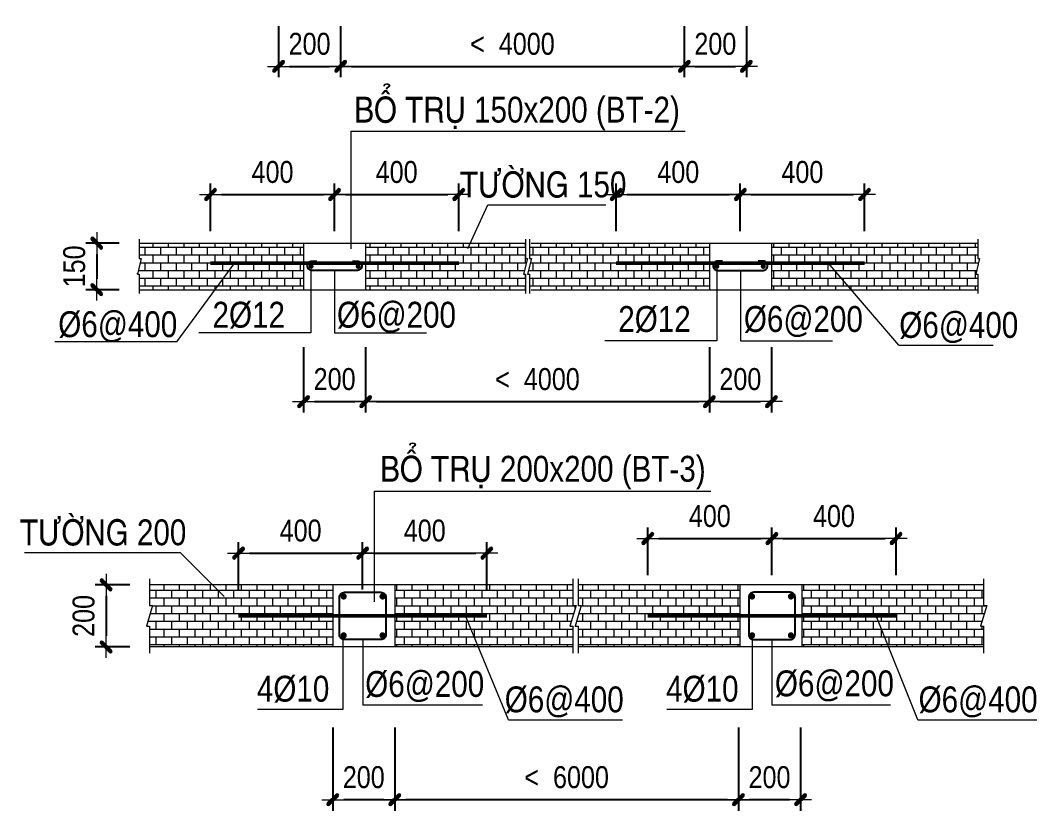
# Model space of a CAD drawing. Header units: millimetres. Extents: x -88960 to 836140, y 175458 to 320791.
# Drawn here: x 13017 to 22281, y 205702 to 212905 of the extents above; entities that cross this region are included whole.
import ezdxf
from ezdxf.enums import TextEntityAlignment as Align

# ---------------------------------------------------------------- set-up
doc = ezdxf.new("R2010")
doc.units = ezdxf.units.MM
doc.header["$LTSCALE"] = 1000
doc.layers.get('DEFPOINTS').update_dxf_attribs({"linetype": 'CONTINUOUS'})
for name, color, linetype, lineweight in [('CDAI', 6, 'CONTINUOUS', 25), ('CHUNHO', 1, 'CONTINUOUS', 13), ('CTHEP', 4, 'CONTINUOUS', 50), ('DBAO', 2, 'CONTINUOUS', 13), ('DGIONG', 4, 'CONTINUOUS', 13), ('HATCH', 253, 'CONTINUOUS', 5), ('KTH', 154, 'CONTINUOUS', 15), ('STICK', 1, 'CONTINUOUS', 9)]:
    doc.layers.add(name, color=color, linetype=linetype, lineweight=lineweight)
doc.styles.add('Star-HelCon', font='VHELVCN_0.TTF')
doc.styles.add('TTP-HelCon', font='VHELVCN_0.TTF')
doc.dimstyles.new('Star-100', dxfattribs={"dimscale": 100, "dimtxt": 2, "dimasz": 1, "dimexe": 1, "dimexo": 0.0625, "dimgap": 0.09, "dimtad": 0, "dimtoh": 1, "dimdec": 4, "dimrnd": 1, "dimdsep": 46, "dimtxsty": 'Star-HelCon', "dimblk": 'Stick', "dimcen": 0.09, "dimdle": 1.5, "dimclrd": 256, "dimclre": 256, "dimclrt": 7, "dimadec": 0, "dimazin": 0, "dimtfac": 1, "dimtdec": 4, "dimtix": 1, "dimtmove": 0, "dimatfit": 3, "dimfxl": 0.18, "dimtvp": 1, "dimtolj": 1, "dimtzin": 0, "dimarcsym": 2})
pattern_1 = [(0, (-20182.155, 192719.26), (0, 70.716), []), (90, (-20182.16, 192719.26), (-141.432, 9e-15), [70.716, -70.716]), (90, (-20111.44, 192719.26), (-141.432, 9e-15), [-70.716, 70.716])]

# ---------------------------------------------------------------- blocks, each defined once
blk = doc.blocks.new('Stick')
at = {"layer": 'STICK'}
h = blk.add_hatch(color=256, dxfattribs=at)
edge = h.paths.add_edge_path()
edge.add_line((0.3, 0.5), (-0.5, -0.3))
edge.add_arc((-0.4, -0.4), 0.141, 135, 315)
edge.add_line((-0.3, -0.5), (0.5, 0.3))
edge.add_arc((0.4, 0.4), 0.141, 315, 495)
blk.add_line((1, 0), (-1, 0), dxfattribs=at)
blk.add_lwpolyline([(0.3, 0.5), (-0.5, -0.3, 1), (-0.3, -0.5), (0.5, 0.3, 1), (0.3, 0.5, 1)], format="xyb", dxfattribs=at)
blk = doc.blocks.new('*D753')
at = {"layer": 'DEFPOINTS', "color": 0, "transparency": 16777216}
for p in [(19563.3, 206467.2), (20129, 206467.2), (19563.3, 205801.8)]:
    blk.add_point(p, dxfattribs=at)
at = {"layer": 'KTH', "lineweight": -2, "transparency": 16777216}
for p, q in [((19563.3, 206461), (19563.3, 205701.8)), ((20129, 206461), (20129, 205701.8)), ((20029, 205801.8), (19663.3, 205801.8))]:
    blk.add_line(p, q, dxfattribs=at)
at = {"layer": 'KTH', "lineweight": -2, "transparency": 16777216, "xscale": 100, "yscale": 100, "zscale": 100, "rotation": 180}
blk.add_blockref('Stick', (19563.3, 205801.8), dxfattribs=at)
at = {"layer": 'KTH', "lineweight": -2, "transparency": 16777216, "xscale": 100, "yscale": 100, "zscale": 100}
blk.add_blockref('Stick', (20129, 205801.8), dxfattribs=at)
at = {"layer": 'KTH', "color": 7, "transparency": 16777216, "insert": (19846.2, 206006.1), "char_height": 200, "attachment_point": 5, "style": 'Star-HelCon'}
blk.add_mtext('\\A1;200', dxfattribs=at)
blk = doc.blocks.new('*D754')
at = {"layer": 'DEFPOINTS', "color": 0, "transparency": 16777216}
for p in [(16430.5, 206467.2), (19563.3, 206467.2), (16430.5, 205801.8)]:
    blk.add_point(p, dxfattribs=at)
at = {"layer": 'KTH', "lineweight": -2, "transparency": 16777216}
for p, q in [((16430.5, 206461), (16430.5, 205701.8)), ((19563.3, 206461), (19563.3, 205701.8)), ((19463.3, 205801.8), (16530.5, 205801.8))]:
    blk.add_line(p, q, dxfattribs=at)
at = {"layer": 'KTH', "lineweight": -2, "transparency": 16777216, "xscale": 100, "yscale": 100, "zscale": 100, "rotation": 180}
blk.add_blockref('Stick', (16430.5, 205801.8), dxfattribs=at)
at = {"layer": 'KTH', "lineweight": -2, "transparency": 16777216, "xscale": 100, "yscale": 100, "zscale": 100}
blk.add_blockref('Stick', (19563.3, 205801.8), dxfattribs=at)
at = {"layer": 'KTH', "color": 7, "transparency": 16777216, "insert": (17996.9, 206006.1), "char_height": 200, "attachment_point": 5, "style": 'Star-HelCon'}
blk.add_mtext('\\A1;<  6000', dxfattribs=at)
blk = doc.blocks.new('*D755')
at = {"layer": 'DEFPOINTS', "color": 0, "transparency": 16777216}
for p in [(15864.8, 206467.2), (16430.5, 206467.2), (15864.8, 205801.8)]:
    blk.add_point(p, dxfattribs=at)
at = {"layer": 'KTH', "lineweight": -2, "transparency": 16777216}
for p, q in [((15864.8, 206461), (15864.8, 205701.8)), ((16430.5, 206461), (16430.5, 205701.8)), ((16330.5, 205801.8), (15964.8, 205801.8))]:
    blk.add_line(p, q, dxfattribs=at)
at = {"layer": 'KTH', "lineweight": -2, "transparency": 16777216, "xscale": 100, "yscale": 100, "zscale": 100, "rotation": 180}
blk.add_blockref('Stick', (15864.8, 205801.8), dxfattribs=at)
at = {"layer": 'KTH', "lineweight": -2, "transparency": 16777216, "xscale": 100, "yscale": 100, "zscale": 100}
blk.add_blockref('Stick', (16430.5, 205801.8), dxfattribs=at)
at = {"layer": 'KTH', "color": 7, "transparency": 16777216, "insert": (16147.6, 206006.1), "char_height": 200, "attachment_point": 5, "style": 'Star-HelCon'}
blk.add_mtext('\\A1;200', dxfattribs=at)
blk = doc.blocks.new('*D756')
at = {"layer": 'DEFPOINTS', "color": 0, "transparency": 16777216}
for p in [(14022.2, 207759.8), (13798.7, 207194.1), (14022.2, 207194.1)]:
    blk.add_point(p, dxfattribs=at)
at = {"layer": 'KTH', "lineweight": -2, "transparency": 16777216}
for p, q in [((14015.9, 207759.8), (13698.7, 207759.8)), ((13798.7, 207659.8), (13798.7, 207294.1)), ((14015.9, 207194.1), (13698.7, 207194.1))]:
    blk.add_line(p, q, dxfattribs=at)
at = {"layer": 'KTH', "lineweight": -2, "transparency": 16777216, "xscale": 100, "yscale": 100, "zscale": 100}
for p, rotation in [((13798.7, 207759.8), 90), ((13798.7, 207194.1), 270)]:
    blk.add_blockref('Stick', p, dxfattribs=dict(at, rotation=rotation))
at = {"layer": 'KTH', "color": 7, "transparency": 16777216, "insert": (13594.4, 207476.9), "char_height": 200, "attachment_point": 5, "rotation": 90, "style": 'Star-HelCon'}
blk.add_mtext('\\A1;200', dxfattribs=at)
blk = doc.blocks.new('*D757')
at = {"layer": 'DEFPOINTS', "color": 0, "transparency": 16777216}
for p in [(16137.6, 208049.4), (15006.7, 207710), (16137.6, 207710)]:
    blk.add_point(p, dxfattribs=at)
at = {"layer": 'KTH', "lineweight": -2, "transparency": 16777216}
for p, q in [((15006.7, 207716.2), (15006.7, 208149.4)), ((16137.6, 207716.2), (16137.6, 208149.4)), ((15106.7, 208049.4), (16037.6, 208049.4))]:
    blk.add_line(p, q, dxfattribs=at)
at = {"layer": 'KTH', "lineweight": -2, "transparency": 16777216, "xscale": 100, "yscale": 100, "zscale": 100, "rotation": 180}
blk.add_blockref('Stick', (15006.7, 208049.4), dxfattribs=at)
at = {"layer": 'KTH', "lineweight": -2, "transparency": 16777216, "xscale": 100, "yscale": 100, "zscale": 100}
blk.add_blockref('Stick', (16137.6, 208049.4), dxfattribs=at)
at = {"layer": 'KTH', "color": 7, "transparency": 16777216, "insert": (15572.1, 208253.7), "char_height": 200, "attachment_point": 5, "style": 'Star-HelCon'}
blk.add_mtext('\\A1;400', dxfattribs=at)
blk = doc.blocks.new('*D758')
at = {"layer": 'DEFPOINTS', "color": 0, "transparency": 16777216}
for p in [(17269.6, 208049.4), (16137.6, 207710), (17269.6, 207710)]:
    blk.add_point(p, dxfattribs=at)
at = {"layer": 'KTH', "lineweight": -2, "transparency": 16777216}
for p, q in [((16137.6, 207716.2), (16137.6, 208149.4)), ((17269.6, 207716.2), (17269.6, 208149.4)), ((16237.6, 208049.4), (17169.6, 208049.4))]:
    blk.add_line(p, q, dxfattribs=at)
at = {"layer": 'KTH', "lineweight": -2, "transparency": 16777216, "xscale": 100, "yscale": 100, "zscale": 100, "rotation": 180}
blk.add_blockref('Stick', (16137.6, 208049.4), dxfattribs=at)
at = {"layer": 'KTH', "lineweight": -2, "transparency": 16777216, "xscale": 100, "yscale": 100, "zscale": 100}
blk.add_blockref('Stick', (17269.6, 208049.4), dxfattribs=at)
at = {"layer": 'KTH', "color": 7, "transparency": 16777216, "insert": (16703.6, 208253.7), "char_height": 200, "attachment_point": 5, "style": 'Star-HelCon'}
blk.add_mtext('\\A1;400', dxfattribs=at)
blk = doc.blocks.new('*D759')
at = {"layer": 'DEFPOINTS', "color": 0, "transparency": 16777216}
for p in [(19867.6, 208182), (18736.7, 207842.5), (19867.6, 207842.5)]:
    blk.add_point(p, dxfattribs=at)
at = {"layer": 'KTH', "lineweight": -2, "transparency": 16777216}
for p, q in [((18736.7, 207848.8), (18736.7, 208282)), ((19867.6, 207848.8), (19867.6, 208282)), ((18836.7, 208182), (19767.6, 208182))]:
    blk.add_line(p, q, dxfattribs=at)
at = {"layer": 'KTH', "lineweight": -2, "transparency": 16777216, "xscale": 100, "yscale": 100, "zscale": 100, "rotation": 180}
blk.add_blockref('Stick', (18736.7, 208182), dxfattribs=at)
at = {"layer": 'KTH', "lineweight": -2, "transparency": 16777216, "xscale": 100, "yscale": 100, "zscale": 100}
blk.add_blockref('Stick', (19867.6, 208182), dxfattribs=at)
at = {"layer": 'KTH', "color": 7, "transparency": 16777216, "insert": (19302.2, 208386.2), "char_height": 200, "attachment_point": 5, "style": 'Star-HelCon'}
blk.add_mtext('\\A1;400', dxfattribs=at)
blk = doc.blocks.new('*D760')
at = {"layer": 'DEFPOINTS', "color": 0, "transparency": 16777216}
for p in [(20999.6, 208182), (19867.6, 207842.5), (20999.6, 207842.5)]:
    blk.add_point(p, dxfattribs=at)
at = {"layer": 'KTH', "lineweight": -2, "transparency": 16777216}
for p, q in [((19867.6, 207848.8), (19867.6, 208282)), ((20999.6, 207848.8), (20999.6, 208282)), ((19967.6, 208182), (20899.6, 208182))]:
    blk.add_line(p, q, dxfattribs=at)
at = {"layer": 'KTH', "lineweight": -2, "transparency": 16777216, "xscale": 100, "yscale": 100, "zscale": 100, "rotation": 180}
blk.add_blockref('Stick', (19867.6, 208182), dxfattribs=at)
at = {"layer": 'KTH', "lineweight": -2, "transparency": 16777216, "xscale": 100, "yscale": 100, "zscale": 100}
blk.add_blockref('Stick', (20999.6, 208182), dxfattribs=at)
at = {"layer": 'KTH', "color": 7, "transparency": 16777216, "insert": (20433.6, 208386.2), "char_height": 200, "attachment_point": 5, "style": 'Star-HelCon'}
blk.add_mtext('\\A1;400', dxfattribs=at)
blk = doc.blocks.new('*D761')
at = {"layer": 'DEFPOINTS', "color": 0, "transparency": 16777216}
for p in [(15371, 212859.9), (15936.7, 212859.9), (15936.7, 212485.8)]:
    blk.add_point(p, dxfattribs=at)
at = {"layer": 'KTH', "lineweight": -2, "transparency": 16777216}
for p, q in [((15371, 212853.6), (15371, 212385.8)), ((15936.7, 212853.6), (15936.7, 212385.8)), ((15471, 212485.8), (15836.7, 212485.8))]:
    blk.add_line(p, q, dxfattribs=at)
at = {"layer": 'KTH', "lineweight": -2, "transparency": 16777216, "xscale": 100, "yscale": 100, "zscale": 100, "rotation": 180}
blk.add_blockref('Stick', (15371, 212485.8), dxfattribs=at)
at = {"layer": 'KTH', "lineweight": -2, "transparency": 16777216, "xscale": 100, "yscale": 100, "zscale": 100}
blk.add_blockref('Stick', (15936.7, 212485.8), dxfattribs=at)
at = {"layer": 'KTH', "color": 7, "transparency": 16777216, "insert": (15653.8, 212690.1), "char_height": 200, "attachment_point": 5, "style": 'Star-HelCon'}
blk.add_mtext('\\A1;200', dxfattribs=at)
blk = doc.blocks.new('*D762')
at = {"layer": 'DEFPOINTS', "color": 0, "transparency": 16777216}
for p in [(15936.7, 212859.9), (19069.5, 212859.9), (19069.5, 212485.8)]:
    blk.add_point(p, dxfattribs=at)
at = {"layer": 'KTH', "lineweight": -2, "transparency": 16777216}
for p, q in [((15936.7, 212853.6), (15936.7, 212385.8)), ((19069.5, 212853.6), (19069.5, 212385.8)), ((16036.7, 212485.8), (18969.5, 212485.8))]:
    blk.add_line(p, q, dxfattribs=at)
at = {"layer": 'KTH', "lineweight": -2, "transparency": 16777216, "xscale": 100, "yscale": 100, "zscale": 100, "rotation": 180}
blk.add_blockref('Stick', (15936.7, 212485.8), dxfattribs=at)
at = {"layer": 'KTH', "lineweight": -2, "transparency": 16777216, "xscale": 100, "yscale": 100, "zscale": 100}
blk.add_blockref('Stick', (19069.5, 212485.8), dxfattribs=at)
at = {"layer": 'KTH', "color": 7, "transparency": 16777216, "insert": (17503.1, 212690.1), "char_height": 200, "attachment_point": 5, "style": 'Star-HelCon'}
blk.add_mtext('\\A1;<  4000', dxfattribs=at)
blk = doc.blocks.new('*D763')
at = {"layer": 'DEFPOINTS', "color": 0, "transparency": 16777216}
for p in [(19069.5, 212859.9), (19635.2, 212859.9), (19635.2, 212485.8)]:
    blk.add_point(p, dxfattribs=at)
at = {"layer": 'KTH', "lineweight": -2, "transparency": 16777216}
for p, q in [((19069.5, 212853.6), (19069.5, 212385.8)), ((19635.2, 212853.6), (19635.2, 212385.8)), ((19169.5, 212485.8), (19535.2, 212485.8))]:
    blk.add_line(p, q, dxfattribs=at)
at = {"layer": 'KTH', "lineweight": -2, "transparency": 16777216, "xscale": 100, "yscale": 100, "zscale": 100, "rotation": 180}
blk.add_blockref('Stick', (19069.5, 212485.8), dxfattribs=at)
at = {"layer": 'KTH', "lineweight": -2, "transparency": 16777216, "xscale": 100, "yscale": 100, "zscale": 100}
blk.add_blockref('Stick', (19635.2, 212485.8), dxfattribs=at)
at = {"layer": 'KTH', "color": 7, "transparency": 16777216, "insert": (19352.4, 212690.1), "char_height": 200, "attachment_point": 5, "style": 'Star-HelCon'}
blk.add_mtext('\\A1;200', dxfattribs=at)
blk = doc.blocks.new('*D769')
at = {"layer": 'DEFPOINTS', "color": 0, "transparency": 16777216}
for p in [(15599.2, 209933.8), (16164.9, 209933.8), (16164.9, 209429.9)]:
    blk.add_point(p, dxfattribs=at)
at = {"layer": 'KTH', "lineweight": -2, "transparency": 16777216}
for p, q in [((15599.2, 209927.5), (15599.2, 209329.9)), ((16164.9, 209927.5), (16164.9, 209329.9)), ((15699.2, 209429.9), (16064.9, 209429.9))]:
    blk.add_line(p, q, dxfattribs=at)
at = {"layer": 'KTH', "lineweight": -2, "transparency": 16777216, "xscale": 100, "yscale": 100, "zscale": 100, "rotation": 180}
blk.add_blockref('Stick', (15599.2, 209429.9), dxfattribs=at)
at = {"layer": 'KTH', "lineweight": -2, "transparency": 16777216, "xscale": 100, "yscale": 100, "zscale": 100}
blk.add_blockref('Stick', (16164.9, 209429.9), dxfattribs=at)
at = {"layer": 'KTH', "color": 7, "transparency": 16777216, "insert": (15882.1, 209634.2), "char_height": 200, "attachment_point": 5, "style": 'Star-HelCon'}
blk.add_mtext('\\A1;200', dxfattribs=at)
blk = doc.blocks.new('*D770')
at = {"layer": 'DEFPOINTS', "color": 0, "transparency": 16777216}
for p in [(16164.9, 209933.8), (19297.7, 209933.8), (19297.7, 209429.9)]:
    blk.add_point(p, dxfattribs=at)
at = {"layer": 'KTH', "lineweight": -2, "transparency": 16777216}
for p, q in [((16164.9, 209927.5), (16164.9, 209329.9)), ((19297.7, 209927.5), (19297.7, 209329.9)), ((16264.9, 209429.9), (19197.7, 209429.9))]:
    blk.add_line(p, q, dxfattribs=at)
at = {"layer": 'KTH', "lineweight": -2, "transparency": 16777216, "xscale": 100, "yscale": 100, "zscale": 100, "rotation": 180}
blk.add_blockref('Stick', (16164.9, 209429.9), dxfattribs=at)
at = {"layer": 'KTH', "lineweight": -2, "transparency": 16777216, "xscale": 100, "yscale": 100, "zscale": 100}
blk.add_blockref('Stick', (19297.7, 209429.9), dxfattribs=at)
at = {"layer": 'KTH', "color": 7, "transparency": 16777216, "insert": (17731.3, 209634.2), "char_height": 200, "attachment_point": 5, "style": 'Star-HelCon'}
blk.add_mtext('\\A1;<  4000', dxfattribs=at)
blk = doc.blocks.new('*D771')
at = {"layer": 'DEFPOINTS', "color": 0, "transparency": 16777216}
for p in [(19297.7, 209933.8), (19863.5, 209933.8), (19863.5, 209429.9)]:
    blk.add_point(p, dxfattribs=at)
at = {"layer": 'KTH', "lineweight": -2, "transparency": 16777216}
for p, q in [((19297.7, 209927.5), (19297.7, 209329.9)), ((19863.5, 209927.5), (19863.5, 209329.9)), ((19397.7, 209429.9), (19763.5, 209429.9))]:
    blk.add_line(p, q, dxfattribs=at)
at = {"layer": 'KTH', "lineweight": -2, "transparency": 16777216, "xscale": 100, "yscale": 100, "zscale": 100, "rotation": 180}
blk.add_blockref('Stick', (19297.7, 209429.9), dxfattribs=at)
at = {"layer": 'KTH', "lineweight": -2, "transparency": 16777216, "xscale": 100, "yscale": 100, "zscale": 100}
blk.add_blockref('Stick', (19863.5, 209429.9), dxfattribs=at)
at = {"layer": 'KTH', "color": 7, "transparency": 16777216, "insert": (19580.6, 209634.2), "char_height": 200, "attachment_point": 5, "style": 'Star-HelCon'}
blk.add_mtext('\\A1;200', dxfattribs=at)
blk = doc.blocks.new('*D772')
at = {"layer": 'DEFPOINTS', "color": 0, "transparency": 16777216}
for p in [(15881.5, 211317.6), (14750.6, 210978.2), (15881.5, 210978.2)]:
    blk.add_point(p, dxfattribs=at)
at = {"layer": 'KTH', "lineweight": -2, "transparency": 16777216}
for p, q in [((14750.6, 210984.4), (14750.6, 211417.6)), ((15881.5, 210984.4), (15881.5, 211417.6)), ((14850.6, 211317.6), (15781.5, 211317.6))]:
    blk.add_line(p, q, dxfattribs=at)
at = {"layer": 'KTH', "lineweight": -2, "transparency": 16777216, "xscale": 100, "yscale": 100, "zscale": 100, "rotation": 180}
blk.add_blockref('Stick', (14750.6, 211317.6), dxfattribs=at)
at = {"layer": 'KTH', "lineweight": -2, "transparency": 16777216, "xscale": 100, "yscale": 100, "zscale": 100}
blk.add_blockref('Stick', (15881.5, 211317.6), dxfattribs=at)
at = {"layer": 'KTH', "color": 7, "transparency": 16777216, "insert": (15316.1, 211521.9), "char_height": 200, "attachment_point": 5, "style": 'Star-HelCon'}
blk.add_mtext('\\A1;400', dxfattribs=at)
blk = doc.blocks.new('*D773')
at = {"layer": 'DEFPOINTS', "color": 0, "transparency": 16777216}
for p in [(17013.5, 211317.6), (15881.5, 210978.2), (17013.5, 210978.2)]:
    blk.add_point(p, dxfattribs=at)
at = {"layer": 'KTH', "lineweight": -2, "transparency": 16777216}
for p, q in [((15881.5, 210984.4), (15881.5, 211417.6)), ((17013.5, 210984.4), (17013.5, 211417.6)), ((15981.5, 211317.6), (16913.5, 211317.6))]:
    blk.add_line(p, q, dxfattribs=at)
at = {"layer": 'KTH', "lineweight": -2, "transparency": 16777216, "xscale": 100, "yscale": 100, "zscale": 100, "rotation": 180}
blk.add_blockref('Stick', (15881.5, 211317.6), dxfattribs=at)
at = {"layer": 'KTH', "lineweight": -2, "transparency": 16777216, "xscale": 100, "yscale": 100, "zscale": 100}
blk.add_blockref('Stick', (17013.5, 211317.6), dxfattribs=at)
at = {"layer": 'KTH', "color": 7, "transparency": 16777216, "insert": (16447.5, 211521.9), "char_height": 200, "attachment_point": 5, "style": 'Star-HelCon'}
blk.add_mtext('\\A1;400', dxfattribs=at)
blk = doc.blocks.new('*D774')
at = {"layer": 'DEFPOINTS', "color": 0, "transparency": 16777216}
for p in [(19580, 211317.6), (18449.1, 210978.2), (19580, 210978.2)]:
    blk.add_point(p, dxfattribs=at)
at = {"layer": 'KTH', "lineweight": -2, "transparency": 16777216}
for p, q in [((18449.1, 210984.4), (18449.1, 211417.6)), ((19580, 210984.4), (19580, 211417.6)), ((18549.1, 211317.6), (19480, 211317.6))]:
    blk.add_line(p, q, dxfattribs=at)
at = {"layer": 'KTH', "lineweight": -2, "transparency": 16777216, "xscale": 100, "yscale": 100, "zscale": 100, "rotation": 180}
blk.add_blockref('Stick', (18449.1, 211317.6), dxfattribs=at)
at = {"layer": 'KTH', "lineweight": -2, "transparency": 16777216, "xscale": 100, "yscale": 100, "zscale": 100}
blk.add_blockref('Stick', (19580, 211317.6), dxfattribs=at)
at = {"layer": 'KTH', "color": 7, "transparency": 16777216, "insert": (19014.6, 211521.9), "char_height": 200, "attachment_point": 5, "style": 'Star-HelCon'}
blk.add_mtext('\\A1;400', dxfattribs=at)
blk = doc.blocks.new('*D775')
at = {"layer": 'DEFPOINTS', "color": 0, "transparency": 16777216}
for p in [(20712, 211317.6), (19580, 210978.2), (20712, 210978.2)]:
    blk.add_point(p, dxfattribs=at)
at = {"layer": 'KTH', "lineweight": -2, "transparency": 16777216}
for p, q in [((19580, 210984.4), (19580, 211417.6)), ((20712, 210984.4), (20712, 211417.6)), ((19680, 211317.6), (20612, 211317.6))]:
    blk.add_line(p, q, dxfattribs=at)
at = {"layer": 'KTH', "lineweight": -2, "transparency": 16777216, "xscale": 100, "yscale": 100, "zscale": 100, "rotation": 180}
blk.add_blockref('Stick', (19580, 211317.6), dxfattribs=at)
at = {"layer": 'KTH', "lineweight": -2, "transparency": 16777216, "xscale": 100, "yscale": 100, "zscale": 100}
blk.add_blockref('Stick', (20712, 211317.6), dxfattribs=at)
at = {"layer": 'KTH', "color": 7, "transparency": 16777216, "insert": (20146, 211521.9), "char_height": 200, "attachment_point": 5, "style": 'Star-HelCon'}
blk.add_mtext('\\A1;400', dxfattribs=at)
blk = doc.blocks.new('*D776')
at = {"layer": 'DEFPOINTS', "color": 0, "transparency": 16777216}
for p in [(13925.6, 210874.7), (13713.4, 210450.4), (13925.6, 210450.4)]:
    blk.add_point(p, dxfattribs=at)
at = {"layer": 'KTH', "lineweight": -2, "transparency": 16777216}
for p, q in [((13919.3, 210874.7), (13613.4, 210874.7)), ((13713.4, 210774.7), (13713.4, 210550.4)), ((13919.3, 210450.4), (13613.4, 210450.4))]:
    blk.add_line(p, q, dxfattribs=at)
at = {"layer": 'KTH', "lineweight": -2, "transparency": 16777216, "xscale": 100, "yscale": 100, "zscale": 100}
for p, rotation in [((13713.4, 210874.7), 90), ((13713.4, 210450.4), 270)]:
    blk.add_blockref('Stick', p, dxfattribs=dict(at, rotation=rotation))
at = {"layer": 'KTH', "color": 7, "transparency": 16777216, "insert": (13509.2, 210662.6), "char_height": 200, "attachment_point": 5, "rotation": 90, "style": 'Star-HelCon'}
blk.add_mtext('\\A1;150', dxfattribs=at)

msp = doc.modelspace()

# ---------------------------------------------------------------- hatches: boundary and pattern name
at = {"layer": 'HATCH'}
h = msp.add_hatch(dxfattribs=at)
h.set_pattern_fill('BRICK', color=256, scale=282.864, style=0)
h.set_pattern_definition([(0, (14651.38, 210554.71), (0, 70.716), []), (90, (14651.38, 210554.71), (-141.432, 9e-15), [70.716, -70.716]), (90, (14722.1, 210554.71), (-141.432, 9e-15), [-70.716, 70.716])])
h.paths.add_polyline_path([(15599.19573, 210874.70007), (14101.49585, 210874.70007), (14101.49585, 210733.26807), (14119.17485, 210733.26807), (14083.81685, 210591.83607), (14101.49585, 210591.83607), (14101.49585, 210450.40407), (15599.19573, 210450.40407)])
h.paths.add_polyline_path([(17622.22754, 210591.83607), (17604.54854, 210591.83607), (17639.90654, 210733.26807), (17622.22754, 210733.26807), (17622.22754, 210874.70007), (16164.92373, 210874.70007), (16164.92373, 210450.40407), (17622.22754, 210450.40407)])
h.paths.add_polyline_path([(19297.72588, 210874.70007), (17657.58554, 210874.70007), (17657.58554, 210733.26807), (17675.26454, 210733.26807), (17639.90654, 210591.83607), (17657.58554, 210591.83607), (17657.58554, 210450.40407), (19297.72588, 210450.40407)])
h.paths.add_polyline_path([(21761.82438, 210733.26807), (21744.14538, 210733.26807), (21744.14538, 210874.70007), (19863.45388, 210874.70007), (19863.45388, 210450.40407), (21744.14538, 210450.40407), (21744.14538, 210591.83607), (21726.46638, 210591.83607)])
h = msp.add_hatch(dxfattribs=at)
h.set_pattern_fill('BRICK', color=256, scale=282.864, style=0)
h.set_pattern_definition(pattern_1)
h.paths.add_polyline_path([(15864.76498, 207759.79112), (14194.87662, 207759.79112), (14194.87662, 207571.21512), (14223.16302, 207571.21512), (14166.59022, 207382.63912), (14194.87662, 207382.63912), (14194.87662, 207194.06312), (15864.76498, 207194.06312)])
h = msp.add_hatch(dxfattribs=at)
h.set_pattern_fill('BRICK', color=256, scale=282.864, style=0)
h.set_pattern_definition(pattern_1)
h.paths.add_polyline_path([(18054.9149, 207194.06312), (18054.9149, 207382.63912), (18026.6285, 207382.63912), (18083.2013, 207571.21512), (18054.9149, 207571.21512), (18054.9149, 207759.79112), (16430.49298, 207759.79112), (16430.49298, 207194.06312)])
h = msp.add_hatch(dxfattribs=at)
h.set_pattern_fill('BRICK', color=256, scale=282.864, style=0)
h.set_pattern_definition(pattern_1)
h.paths.add_polyline_path([(19575.81192, 207194.06312), (19575.81192, 207759.79112), (18101.97167, 207759.79112), (18101.97167, 207571.21512), (18130.25807, 207571.21512), (18073.68527, 207382.63912), (18101.97167, 207382.63912), (18101.97167, 207194.06312)])
h = msp.add_hatch(dxfattribs=at)
h.set_pattern_fill('BRICK', color=256, scale=282.864, style=0)
h.set_pattern_definition([(0, (-19017.726, 192719.26), (0, 70.716), []), (90, (-19017.73, 192719.26), (-141.432, 9e-15), [70.716, -70.716]), (90, (-18947.01, 192719.26), (-141.432, 9e-15), [-70.716, 70.716])])
h.paths.add_polyline_path([(21826.34336, 207571.21512), (21798.05696, 207571.21512), (21798.05696, 207759.79112), (20141.53992, 207759.79112), (20141.53992, 207194.06312), (21798.05696, 207194.06312), (21798.05696, 207382.63912), (21769.77056, 207382.63912)])

# ---------------------------------------------------------------- linework, layer by layer
at = {"layer": 'CDAI'}
for points in [[(16045.66978, 210711.15555), (16090.11983, 210711.15555, -0.4142135624), (16130.52898, 210670.74641), (16130.52898, 210666.70549, -0.4142135624), (16090.11983, 210626.29635), (15673.99964, 210626.29635, -0.4142135624), (15633.59049, 210666.70549), (15633.59049, 210670.74641, -0.4142135624), (15673.99964, 210711.15555), (15718.44969, 210711.15555)], [(19416.97984, 210711.15555), (19372.52978, 210711.15555, 0.4142135624), (19332.12064, 210670.74641), (19332.12064, 210666.70549, 0.4142135624), (19372.52978, 210626.29635), (19788.64998, 210626.29635, 0.4142135624), (19829.05912, 210666.70549), (19829.05912, 210670.74641, 0.4142135624), (19788.64998, 210711.15555), (19744.19992, 210711.15555)]]:
    msp.add_lwpolyline(points, format="xyb", dxfattribs=at)
for points in [[(15972.16505, 207691.90376), (16304.05881, 207691.90376, -0.4142135624), (16349.31705, 207646.64552), (16349.31705, 207307.20872, -0.4142135624), (16304.05881, 207261.95048), (15972.16505, 207261.95048, -0.4142135624), (15926.90681, 207307.20872), (15926.90681, 207646.64552, -0.4142135624)], [(20034.13984, 207691.90376), (19702.24608, 207691.90376, 0.4142135624), (19656.98784, 207646.64552), (19656.98784, 207307.20872, 0.4142135624), (19702.24608, 207261.95048), (20034.13984, 207261.95048, 0.4142135624), (20079.39808, 207307.20872), (20079.39808, 207646.64552, 0.4142135624)]]:
    msp.add_lwpolyline(points, format="xyb", close=True, dxfattribs=at)
at = {"layer": 'CTHEP'}
for p, q in [((14750.60373, 210691.35996), (17013.51573, 210691.35996)), ((18449.13388, 210691.35996), (20712.04588, 210691.35996)), ((15006.65593, 207476.92712), (17269.56793, 207476.92712)), ((18736.73696, 207476.92712), (20999.64896, 207476.92712))]:
    msp.add_line(p, q, dxfattribs=at)
for points, const_width in [([(15678.60994, 210662.55207, -1), (15655.98082, 210662.55207, -1)], 22.62912), ([(16085.50953, 210662.55207, 1), (16108.13865, 210662.55207, 1)], 22.62912), ([(19377.14009, 210662.55207, -1), (19354.51097, 210662.55207, -1)], 22.62912), ([(19799.96454, 210662.55207, -1), (19777.33542, 210662.55207, -1)], 22.62912), ([(15950.47881, 207654.18856, 1), (15978.76521, 207654.18856, 1)], 28.2864), ([(16305.00169, 207654.18856, 1), (16333.28809, 207654.18856, 1)], 28.2864), ([(19701.3032, 207654.18856, -1), (19673.0168, 207654.18856, -1)], 28.2864), ([(20055.82608, 207654.18856, -1), (20027.53968, 207654.18856, -1)], 28.2864), ([(15950.47881, 207299.66568, 1), (15978.76521, 207299.66568, 1)], 28.2864), ([(16305.00169, 207299.66568, 1), (16333.28809, 207299.66568, 1)], 28.2864), ([(19701.3032, 207299.66568, -1), (19673.0168, 207299.66568, -1)], 28.2864), ([(20055.82608, 207299.66568, -1), (20027.53968, 207299.66568, -1)], 28.2864)]:
    msp.add_lwpolyline(points, format="xyb", close=True, dxfattribs=dict(at, const_width=const_width))
at = {"layer": 'DBAO'}
for p, q in [((14101.49585, 210874.70007), (17622.22754, 210874.70007)), ((15599.19573, 210874.70007), (15599.19573, 210450.40407)), ((16164.92373, 210874.70007), (16164.92373, 210450.40407)), ((17673.30396, 210874.70007), (21744.14538, 210874.70007)), ((19297.72588, 210874.70007), (19297.72588, 210450.40407)), ((19863.45388, 210874.70007), (19863.45388, 210450.40407)), ((14101.49585, 210450.40407), (17622.22754, 210450.40407)), ((17673.30396, 210450.40407), (21744.14538, 210450.40407)), ((18054.9149, 207759.79112), (14194.87662, 207759.79112)), ((15864.76498, 207759.79112), (15864.76498, 207194.06312)), ((16430.49298, 207759.79112), (16430.49298, 207194.06312)), ((21798.05696, 207759.79112), (18105.99132, 207759.79112)), ((19575.81192, 207759.79112), (19575.81192, 207194.06312)), ((20141.53992, 207759.79112), (20141.53992, 207194.06312)), ((18054.9149, 207194.06312), (14194.87662, 207194.06312)), ((21798.05696, 207194.06312), (18105.99132, 207194.06312))]:
    msp.add_line(p, q, dxfattribs=at)
for points in [[(14101.49585, 210910.05807), (14101.49585, 210733.26807), (14119.17485, 210733.26807), (14083.81685, 210591.83607), (14101.49585, 210591.83607), (14101.49585, 210415.04607)], [(17622.22754, 210910.05807), (17622.22754, 210733.26807), (17639.90654, 210733.26807), (17604.54854, 210591.83607), (17622.22754, 210591.83607), (17622.22754, 210415.04607)], [(17657.58554, 210910.05807), (17657.58554, 210733.26807), (17675.26454, 210733.26807), (17639.90654, 210591.83607), (17657.58554, 210591.83607), (17657.58554, 210415.04607)], [(21744.14538, 210910.05807), (21744.14538, 210733.26807), (21761.82438, 210733.26807), (21726.46638, 210591.83607), (21744.14538, 210591.83607), (21744.14538, 210415.04607)], [(14194.87662, 207816.36392), (14194.87662, 207571.21512), (14223.16302, 207571.21512), (14166.59022, 207382.63912), (14194.87662, 207382.63912), (14194.87662, 207137.49032)], [(18054.9149, 207816.36392), (18054.9149, 207571.21512), (18083.2013, 207571.21512), (18026.6285, 207382.63912), (18054.9149, 207382.63912), (18054.9149, 207137.49032)], [(18101.97167, 207816.36392), (18101.97167, 207571.21512), (18130.25807, 207571.21512), (18073.68527, 207382.63912), (18101.97167, 207382.63912), (18101.97167, 207137.49032)], [(21798.05696, 207816.36392), (21798.05696, 207571.21512), (21826.34336, 207571.21512), (21769.77056, 207382.63912), (21798.05696, 207382.63912), (21798.05696, 207137.49032)]]:
    msp.add_lwpolyline(points, dxfattribs=at)
at = {"layer": 'DGIONG'}
for p, q in [((16029.41575, 211894.88928), (16029.41575, 210821.81509)), ((16029.41575, 211894.88928), (19077.53155, 211894.88928)), ((17096.40116, 210825.95959), (17277.89712, 211223.7205)), ((17277.89712, 211223.7205), (18354.06501, 211223.7205)), ((14443.74157, 209973.79273), (14972.10768, 210694.23588)), ((21023.69205, 209943.21996), (20382.31066, 210694.23588)), ((15666.51723, 210638.70993), (15666.51723, 210056.59468)), ((15882.05973, 210630.75783), (15882.05973, 210056.59468)), ((19365.04737, 210638.70993), (19365.04737, 209985.19132)), ((19580.58988, 210630.75783), (19580.58988, 209985.19132)), ((15666.51723, 210056.59468), (14645.34662, 210056.59468)), ((15882.05973, 210056.59468), (16720.70816, 210056.59468)), ((14443.74157, 209973.79273), (13331.845, 209973.79273)), ((19365.04737, 209985.19132), (18343.87676, 209985.19132)), ((19580.58988, 209985.19132), (20419.23831, 209985.19132)), ((21023.69205, 209943.21996), (21883.59498, 209943.21996)), ((16243.22972, 208615.32074), (16243.22972, 207606.3325)), ((16243.22972, 208615.32074), (19312.02702, 208615.32074)), ((14477.34481, 208053.03086), (13054.12166, 208053.03086)), ((14875.10572, 207655.26995), (14477.34481, 208053.03086)), ((17468.19882, 206530.40771), (17074.9589, 207476.92712)), ((21198.27985, 206530.40771), (20817.35228, 207476.92712)), ((15960.29928, 206627.71106), (15960.29928, 207277.65485)), ((16138.11193, 207261.95048), (16138.11193, 206662.50416)), ((19690.38031, 206627.71106), (19690.38031, 207277.65485)), ((19868.19296, 207261.95048), (19868.19296, 206662.50416)), ((15180.0925, 206627.71106), (15960.29928, 206627.71106)), ((17230.10369, 206662.50416), (16138.11193, 206662.50416)), ((18909.12633, 206627.71106), (19690.38031, 206627.71106)), ((20948.38555, 206662.50416), (19868.19296, 206662.50416)), ((17468.19882, 206530.40771), (18506.85091, 206530.40771)), ((21198.27985, 206530.40771), (22281.47487, 206530.40771))]:
    msp.add_line(p, q, dxfattribs=at)

# ---------------------------------------------------------------- texts
at = {"layer": 'CHUNHO', "style": 'TTP-HelCon'}
for s, p in [('BOÅ TRUÏ 150x200 (BT-2)', (17545.01605, 211973.41852)), ('TÖÔØNG 150', (17783.62499, 211291.60786)), ('2Þ12', (15099.28928, 210104.24636)), ('Þ6@200', (16445.86851, 210104.24636)), ('2Þ12', (18797.81943, 210065.26629)), ('Þ6@200', (20154.90599, 210065.26629)), ('Þ6@400', (13905.28805, 210017.67083)), ('Þ6@400', (21571.44138, 210011.10732)), ('BOÅ TRUÏ 200x200 (BT-3)', (17780.51948, 208700.17994)), ('TÖÔØNG 200', (13771.93266, 208120.91822)), ('Þ6@200', (16703.12951, 206738.80841)), ('Þ6@200', (20437.79479, 206744.26537)), ('4Þ10', (15503.73182, 206695.59842)), ('4Þ10', (19233.81285, 206695.59842)), ('Þ6@400', (17975.0133, 206598.29507)), ('Þ6@400', (21747.45898, 206598.29507))]:
    msp.add_text(s, height=235.72, dxfattribs=at).set_placement(p, align=Align.CENTER)

# ---------------------------------------------------------------- dimensions: what is measured, and where the dimension line sits
at = {"layer": 'KTH'}
for base, p1, p2, text, picture, middle in [((19069.49824, 212485.79181), (15936.6961, 212859.89922), (19069.49824, 212859.89922), '<  4000', '*D762', (17503.09717, 212690.05848)), ((15936.6961, 212485.79181), (15370.9681, 212859.89922), (15936.6961, 212859.89922), '200', '*D761', (15653.8321, 212690.05848)), ((19635.22624, 212485.79181), (19069.49824, 212859.89922), (19635.22624, 212859.89922), '200', '*D763', (19352.36224, 212690.05848)), ((15881.50889, 211317.58755), (14750.60373, 210978.15075), (15881.50889, 210978.15075), '400', '*D772', (15316.05631, 211521.85422)), ((17013.51573, 211317.58755), (15881.50889, 210978.15075), (17013.51573, 210978.15075), '400', '*D773', (16447.51231, 211521.85422)), ((19580.03904, 211317.58755), (18449.13388, 210978.15075), (19580.03904, 210978.15075), '400', '*D774', (19014.58646, 211521.85422)), ((20712.04588, 211317.58755), (19580.03904, 210978.15075), (20712.04588, 210978.15075), '400', '*D775', (20146.04246, 211521.85422)), ((16164.92373, 209429.90685), (15599.19573, 209933.75976), (16164.92373, 209933.75976), '200', '*D769', (15882.05973, 209634.17352)), ((19297.72588, 209429.90685), (16164.92373, 209933.75976), (19297.72588, 209933.75976), '<  4000', '*D770', (17731.32481, 209634.17352)), ((19863.45388, 209429.90685), (19297.72588, 209933.75976), (19863.45388, 209933.75976), '200', '*D771', (19580.58988, 209634.17352)), ((19867.64212, 208181.95247), (18736.73696, 207842.51567), (19867.64212, 207842.51567), '400', '*D759', (19302.18954, 208386.21913)), ((20999.64896, 208181.95247), (19867.64212, 207842.51567), (20999.64896, 207842.51567), '400', '*D760', (20433.64554, 208386.21913)), ((16137.56109, 208049.42919), (15006.65593, 207709.99239), (16137.56109, 207709.99239), '400', '*D757', (15572.10851, 208253.69586)), ((17269.56793, 208049.42919), (16137.56109, 207709.99239), (17269.56793, 207709.99239), '400', '*D758', (16703.56451, 208253.69586))]:
    dim = msp.add_linear_dim(base=base, p1=p1, p2=p2, text=text, dimstyle='Star-100', dxfattribs=at)
    dim.commit()
    dim.dimension.update_dxf_attribs({"geometry": picture, "text_midpoint": middle})
dim = msp.add_aligned_dim(p1=(13925.59407, 210874.70007), p2=(13925.59407, 210450.40407), distance=-212.148, text='150', dimstyle='Star-100', dxfattribs=at)
dim.commit()
dim.dimension.update_dxf_attribs({"geometry": '*D776', "text_midpoint": (13509.1794, 210662.55207)})
for base, p1, p2, angle, text, picture, middle in [((13798.69767, 207194.06312), (14022.15696, 207759.79112), (14022.15696, 207194.06312), 90, '200', '*D756', (13594.431, 207476.92712)), ((15864.76498, 205801.84738), (16430.49298, 206467.22905), (15864.76498, 206467.22905), 180, '200', '*D755', (16147.62898, 206006.11405)), ((16430.49298, 205801.84738), (19563.29513, 206467.22905), (16430.49298, 206467.22905), 180, '<  6000', '*D754', (17996.89405, 206006.11405)), ((19563.29513, 205801.84738), (20129.02313, 206467.22905), (19563.29513, 206467.22905), 180, '200', '*D753', (19846.15913, 206006.11405))]:
    dim = msp.add_linear_dim(base=base, p1=p1, p2=p2, angle=angle, text=text, dimstyle='Star-100', dxfattribs=at)
    dim.commit()
    dim.dimension.update_dxf_attribs({"geometry": picture, "text_midpoint": middle})

doc.saveas('drawing.dxf')
